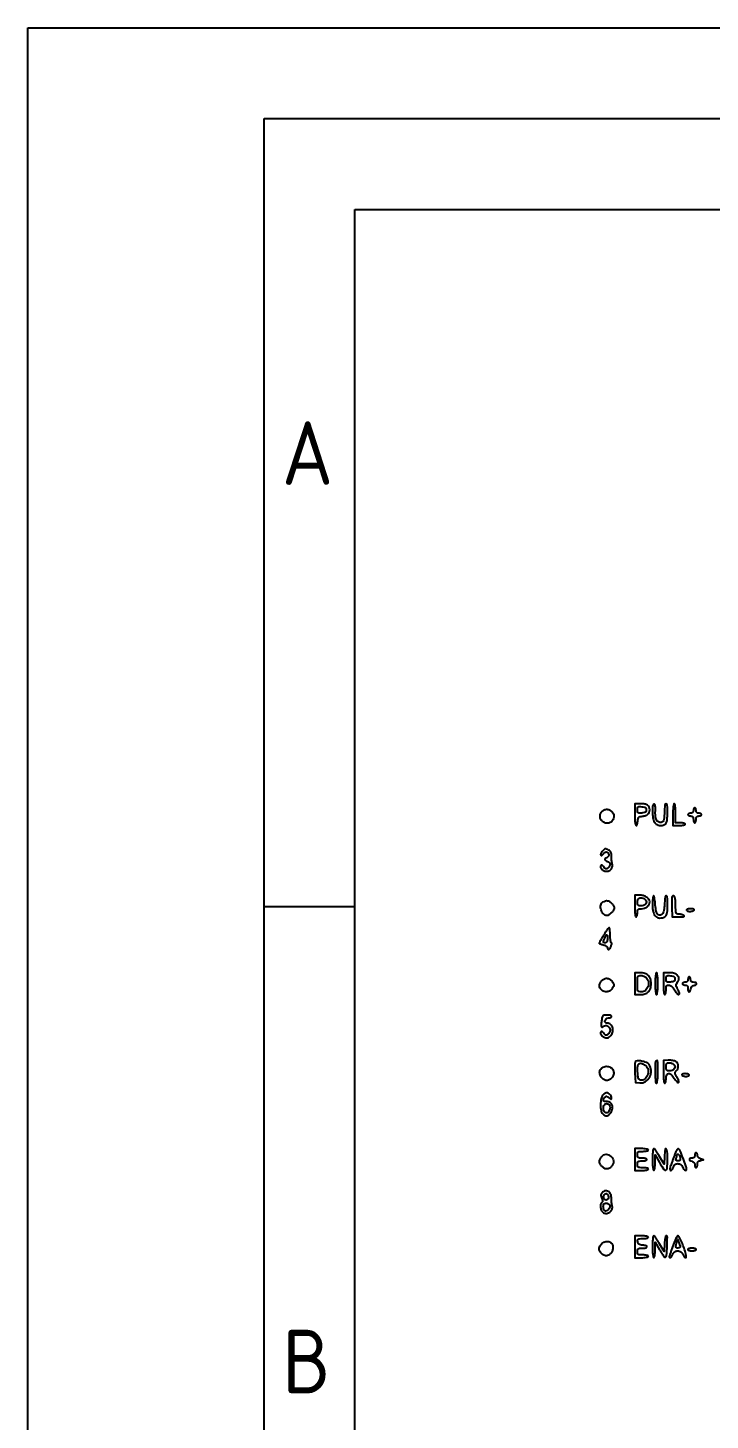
# Model space of a CAD drawing. Header units: millimetres. Extents: x 357084 to 357504, y 509210 to 509507.
# Drawn here: x 357084.1 to 357121.6, y 509430.2 to 509506.9 of the extents above; entities that cross this region are included whole.
import ezdxf

# ---------------------------------------------------------------- set-up
doc = ezdxf.new("R2010")
doc.units = ezdxf.units.MM
doc.layers.add('035', color=5, linetype='Continuous')
doc.layers.add('07', color=7, linetype='Continuous')
doc.styles.add('ISO Proportional', font='isocp.shx')

# ---------------------------------------------------------------- blocks, each defined once
blk = doc.blocks.new('IEC_border_a3')
at = {"layer": '035'}
blk.add_line((17.966, 248.576), (12.983, 248.576), dxfattribs=at)
for points in [[(0, 297), (420, 297), (420, 0), (0, 0)], [(18, 287), (410, 287), (410, 10), (18, 10)]]:
    blk.add_lwpolyline(points, close=True, dxfattribs=at)
at = {"layer": '07'}
blk.add_lwpolyline([(13, 292), (415, 292), (415, 5), (13, 5)], close=True, dxfattribs=at)
at = {"layer": '035', "style": 'ISO Proportional'}
for s, p in [('A', (13.983, 271.83)), ('B', (14, 221.792))]:
    blk.add_text(s, height=3.5, dxfattribs=at).set_placement(p)

msp = doc.modelspace()

# ---------------------------------------------------------------- linework, layer by layer
for points in [[(357116.234, 509463.693, -0.179856), (357116.325, 509463.463, -0.163442), (357116.25, 509463.218, -0.169819), (357116.044, 509463.074, -0.191336), (357115.806, 509463.099, -0.08305), (357115.662, 509463.208, -0.113959), (357115.581, 509463.348, -0.12072), (357115.571, 509463.503, -0.100943), (357115.632, 509463.657, -0.106286), (357115.759, 509463.783, -0.127738), (357115.919, 509463.834, -0.125072), (357116.086, 509463.802, -0.099458)], [(357117.476, 509463.539, 0.017302), (357117.489, 509463.16, 0.090804), (357117.54, 509462.959, 0.689804), (357117.596, 509462.963, 0.049702), (357117.64, 509463.183, -0.032453), (357117.661, 509463.315, -0.130653), (357117.699, 509463.388, -0.139876), (357117.767, 509463.429, -0.039268), (357117.889, 509463.452, 0.04508), (357118.076, 509463.49, 0.100904), (357118.203, 509463.559, 0.125996), (357118.276, 509463.66, 0.093937), (357118.302, 509463.796, 0.096852), (357118.271, 509463.953, 0.147357), (357118.185, 509464.06, 0.10995), (357118.032, 509464.121, 0.040355), (357117.798, 509464.14), (357117.476, 509464.14)], [(357118.114, 509463.802, -0.091927), (357118.1, 509463.729, -0.147433), (357118.062, 509463.679, -0.101271), (357117.99, 509463.647, -0.029703), (357117.87, 509463.628, -0.021526), (357117.729, 509463.621, -0.158465), (357117.666, 509463.641, -0.202403), (357117.634, 509463.692, -0.038362), (357117.626, 509463.802, -0.038362), (357117.634, 509463.913, -0.202403), (357117.666, 509463.963, -0.158465), (357117.729, 509463.983, -0.021526), (357117.87, 509463.976, -0.029703), (357117.99, 509463.957, -0.101271), (357118.062, 509463.925, -0.147433), (357118.1, 509463.875, -0.091927)], [(357118.452, 509463.712, 0.036747), (357118.477, 509463.366, 0.092728), (357118.559, 509463.128, 0.135945), (357118.698, 509462.989, 0.129098), (357118.892, 509462.939, 0.088412), (357119.086, 509462.973, 0.178948), (357119.203, 509463.073, 0.106407), (357119.262, 509463.267, 0.021437), (357119.278, 509463.629, 0.010056), (357119.269, 509464.066, 0.395908), (357119.206, 509464.128, 0.396363), (357119.14, 509464.069, 0.010058), (357119.112, 509463.633, -0.007923), (357119.095, 509463.337, -0.06561), (357119.067, 509463.205, -0.159645), (357119.015, 509463.138, -0.115159), (357118.926, 509463.103, -0.175227), (357118.783, 509463.133, -0.142013), (357118.676, 509463.25, -0.089822), (357118.617, 509463.458, -0.039311), (357118.613, 509463.746, 0.019263), (357118.616, 509463.895, 0.041886), (357118.605, 509464.01, 0.058039), (357118.58, 509464.088, 0.211596), (357118.543, 509464.122, 0.335815), (357118.502, 509464.108, 0.094786), (357118.473, 509464.042, 0.043309), (357118.456, 509463.916, 0.011369)], [(357119.578, 509463.539), (357119.578, 509462.939), (357119.916, 509462.939, 0.020945), (357120.046, 509462.944, 0.033738), (357120.155, 509462.961, 0.036969), (357120.234, 509462.984, 0.31052), (357120.254, 509463.014, 0.277684), (357120.237, 509463.043, 0.052312), (357120.177, 509463.067, 0.042582), (357120.092, 509463.083, 0.027026), (357119.991, 509463.089), (357119.728, 509463.089), (357119.728, 509463.614, 0.01259), (357119.723, 509463.821, 0.022889), (357119.707, 509463.99, 0.020168), (357119.684, 509464.116, 0.350432), (357119.653, 509464.14, 0.358912), (357119.622, 509464.114, 0.01702), (357119.599, 509463.971, 0.020476), (357119.583, 509463.779, 0.010616)], [(357120.705, 509463.765, -0.072254), (357120.695, 509463.699, -0.124864), (357120.667, 509463.652, -0.124864), (357120.62, 509463.624, -0.072254), (357120.554, 509463.614, 0.048028), (357120.497, 509463.609, 0.068025), (357120.448, 509463.592, 0.088204), (357120.416, 509463.568, 0.191087), (357120.404, 509463.539, 0.191087), (357120.416, 509463.511, 0.088204), (357120.448, 509463.486, 0.068025), (357120.497, 509463.47, 0.048028), (357120.554, 509463.464, -0.07578), (357120.625, 509463.453, -0.149477), (357120.671, 509463.422, -0.124434), (357120.697, 509463.365, -0.044917), (357120.705, 509463.276, 0.038131), (357120.71, 509463.205, 0.057076), (357120.727, 509463.144, 0.074992), (357120.751, 509463.102, 0.226478), (357120.78, 509463.089, 0.226478), (357120.809, 509463.102, 0.074992), (357120.833, 509463.144, 0.057076), (357120.849, 509463.205, 0.038131), (357120.855, 509463.276, -0.044917), (357120.863, 509463.365, -0.124434), (357120.889, 509463.422, -0.149477), (357120.935, 509463.453, -0.07578), (357121.005, 509463.464, 0.048028), (357121.063, 509463.47, 0.068025), (357121.111, 509463.486, 0.088204), (357121.144, 509463.511, 0.191087), (357121.155, 509463.539, 0.191087), (357121.144, 509463.568, 0.088204), (357121.111, 509463.592, 0.068025), (357121.063, 509463.609, 0.048028), (357121.005, 509463.614, -0.072254), (357120.939, 509463.624, -0.124864), (357120.892, 509463.652, -0.124864), (357120.864, 509463.699, -0.072254), (357120.855, 509463.765, 0.048028), (357120.849, 509463.822, 0.068025), (357120.833, 509463.871, 0.088204), (357120.808, 509463.903, 0.191087), (357120.78, 509463.915, 0.191087), (357120.751, 509463.903, 0.088204), (357120.727, 509463.871, 0.068025), (357120.71, 509463.822, 0.048028)], [(357115.716, 509461.544, 0.046512), (357115.643, 509461.455, 0.083733), (357115.603, 509461.37, 0.16921), (357115.608, 509461.312, 0.299948), (357115.646, 509461.286, 0.153825), (357115.67, 509461.294, 0.029782), (357115.707, 509461.323, 0.029146), (357115.747, 509461.363, 0.02332), (357115.785, 509461.411, -0.128219), (357115.865, 509461.476, -0.194797), (357115.955, 509461.48, -0.188903), (357116.023, 509461.421, -0.121534), (357116.049, 509461.317, -0.091671), (357116.04, 509461.272, -0.066724), (357116.016, 509461.226, -0.065174), (357115.979, 509461.188, -0.078133), (357115.936, 509461.163, 0.075202), (357115.85, 509461.115, 0.279596), (357115.829, 509461.059, 0.229167), (357115.869, 509461.005, 0.056941), (357115.974, 509460.964, -0.125373), (357116.075, 509460.908, -0.185766), (357116.118, 509460.818, -0.156066), (357116.093, 509460.709, -0.085267), (357116.003, 509460.604, -0.037994), (357115.935, 509460.555, -0.169615), (357115.887, 509460.545, -0.167015), (357115.843, 509460.567, -0.036575), (357115.788, 509460.632, 0.032768), (357115.708, 509460.728, 0.185372), (357115.65, 509460.755, 0.34643), (357115.611, 509460.73, 0.078175), (357115.598, 509460.647, 0.132443), (357115.612, 509460.597, 0.056845), (357115.653, 509460.541, 0.050737), (357115.714, 509460.488, 0.046698), (357115.786, 509460.447, 0.13766), (357115.969, 509460.418, 0.147959), (357116.135, 509460.491, 0.145713), (357116.234, 509460.645, 0.132521), (357116.238, 509460.834, -0.024481), (357116.221, 509460.924, -0.012319), (357116.207, 509461.038, -0.012202), (357116.198, 509461.158, -0.017696), (357116.197, 509461.264, 0.039196), (357116.191, 509461.377, 0.071377), (357116.166, 509461.465, 0.084769), (357116.121, 509461.533, 0.081157), (357116.056, 509461.583, 0.017688), (357115.931, 509461.644, 0.134659), (357115.867, 509461.654, 0.146509), (357115.81, 509461.629, 0.022188)], [(357116.199, 509458.658, -0.033666), (357116.256, 509458.592, -0.032922), (357116.305, 509458.519, -0.034745), (357116.339, 509458.449, -0.095343), (357116.349, 509458.395, -0.147232), (357116.314, 509458.277, -0.048572), (357116.198, 509458.135, -0.04854), (357116.058, 509458.018, -0.150605), (357115.941, 509457.982, -0.21174), (357115.749, 509458.067, -0.115272), (357115.622, 509458.297, -0.116485), (357115.61, 509458.558, -0.217494), (357115.73, 509458.727, -0.051482), (357115.864, 509458.788, -0.117486), (357115.975, 509458.798, -0.113777), (357116.08, 509458.757, -0.04656)], [(357117.476, 509458.508, 0.010616), (357117.481, 509458.268, 0.020476), (357117.497, 509458.076, 0.01702), (357117.52, 509457.933, 0.358912), (357117.551, 509457.907, 0.254951), (357117.58, 509457.923, 0.06271), (357117.604, 509457.973, 0.048861), (357117.62, 509458.046, 0.031626), (357117.626, 509458.132, -0.030581), (357117.633, 509458.259, -0.164219), (357117.663, 509458.32, -0.16839), (357117.723, 509458.35, -0.032548), (357117.846, 509458.358, 0.081271), (357118.02, 509458.386, 0.091756), (357118.168, 509458.468, 0.100583), (357118.267, 509458.591, 0.120438), (357118.302, 509458.734, 0.163825), (357118.256, 509458.871, 0.087227), (357118.123, 509458.994, 0.074559), (357117.933, 509459.079, 0.068999), (357117.722, 509459.109), (357117.476, 509459.109)], [(357118.076, 509458.846, -0.170096), (357118.118, 509458.733, -0.175923), (357118.08, 509458.62, -0.13415), (357117.965, 509458.537, -0.090145), (357117.804, 509458.508, -0.050482), (357117.717, 509458.517, -0.144558), (357117.664, 509458.545, -0.146977), (357117.635, 509458.598, -0.052813), (357117.626, 509458.683, -0.026022), (357117.629, 509458.754, -0.028659), (357117.64, 509458.822, -0.029781), (357117.656, 509458.878, -0.11238), (357117.676, 509458.908, -0.151183), (357117.758, 509458.952, -0.085257), (357117.873, 509458.954, -0.079669), (357117.989, 509458.916, -0.101615)], [(357118.508, 509459.066, 0.154615), (357118.486, 509459.022, 0.013088), (357118.468, 509458.897, 0.016386), (357118.456, 509458.742, 0.011935), (357118.452, 509458.57, 0.058207), (357118.498, 509458.178, 0.142914), (357118.64, 509457.929, 0.196711), (357118.859, 509457.84, 0.12182), (357119.133, 509457.91, 0.118893), (357119.208, 509457.977, 0.097124), (357119.252, 509458.077, 0.046773), (357119.273, 509458.243, 0.007954), (357119.278, 509458.563, 0.009022), (357119.27, 509459.011, 0.42121), (357119.209, 509459.067, 0.371818), (357119.144, 509459.004, 0.008827), (357119.113, 509458.553, -0.015538), (357119.095, 509458.341, -0.042266), (357119.066, 509458.193, -0.06269), (357119.022, 509458.092, -0.11985), (357118.961, 509458.029, -0.186), (357118.826, 509458.003, -0.217882), (357118.719, 509458.076, -0.092799), (357118.645, 509458.278, -0.022797), (357118.602, 509458.631, 0.011551), (357118.584, 509458.816, 0.022588), (357118.559, 509458.961, 0.026205), (357118.532, 509459.06, 0.56093)], [(357119.541, 509459.034, 0.119691), (357119.523, 509458.979, 0.009322), (357119.514, 509458.825, 0.012301), (357119.511, 509458.638, 0.009083), (357119.517, 509458.432), (357119.541, 509457.907), (357119.916, 509457.908, 0.009183), (357120.092, 509457.912, 0.058658), (357120.179, 509457.926, 0.349765), (357120.197, 509457.951, 0.241574), (357120.179, 509457.982, 0.052333), (357120.124, 509458.01, 0.026958), (357120.05, 509458.034, 0.026469), (357119.97, 509458.05, 0.036048), (357119.897, 509458.056, -0.101229), (357119.804, 509458.076, -0.209255), (357119.754, 509458.13, -0.077029), (357119.733, 509458.246, -0.006957), (357119.728, 509458.541, 0.019887), (357119.717, 509458.838, 0.071299), (357119.675, 509459.023, 0.292378), (357119.612, 509459.07, 0.278366)], [(357120.329, 509458.283, 0.222681), (357120.343, 509458.254, 0.076538), (357120.383, 509458.23, 0.058208), (357120.442, 509458.213, 0.039081), (357120.512, 509458.208, 0.037634), (357120.586, 509458.213, 0.041396), (357120.656, 509458.23, 0.045439), (357120.712, 509458.254, 0.130646), (357120.742, 509458.283, 0.297719), (357120.741, 509458.312, 0.145541), (357120.711, 509458.337, 0.069343), (357120.648, 509458.353, 0.027979), (357120.559, 509458.358, 0.031003), (357120.471, 509458.352, 0.048032), (357120.397, 509458.336, 0.061379), (357120.345, 509458.311, 0.257909)], [(357115.766, 509456.9, 0.003909), (357115.673, 509456.742, 0.005877), (357115.594, 509456.602, 0.002611), (357115.53, 509456.482, 0.122978), (357115.523, 509456.456, 0.286566), (357115.534, 509456.438, 0.020421), (357115.589, 509456.414, 0.023815), (357115.662, 509456.389, 0.015334), (357115.748, 509456.368, -0.042631), (357115.835, 509456.341, -0.054928), (357115.907, 509456.301, -0.066074), (357115.957, 509456.256, -0.177007), (357115.974, 509456.212, 0.111908), (357115.992, 509456.13, 0.397552), (357116.038, 509456.113, 0.15249), (357116.103, 509456.167, 0.03568), (357116.173, 509456.293, 0.028534), (357116.202, 509456.365, 0.055105), (357116.214, 509456.425, 0.092261), (357116.211, 509456.466, 0.33772), (357116.192, 509456.48, -0.341421), (357116.165, 509456.501, -0.02288), (357116.144, 509456.602, -0.025334), (357116.129, 509456.735, -0.015485), (357116.124, 509456.893, 0.013087), (357116.12, 509457.052, 0.021529), (357116.107, 509457.185, 0.017105), (357116.089, 509457.288, 0.354844), (357116.066, 509457.306, 0.227859), (357116.034, 509457.291, 0.009417), (357115.954, 509457.187, 0.014737), (357115.863, 509457.056, 0.009753)], [(357115.974, 509456.706, -0.033607), (357115.967, 509456.606, -0.082504), (357115.945, 509456.537, -0.12651), (357115.91, 509456.495, -0.152103), (357115.861, 509456.48, -0.054344), (357115.782, 509456.489, -0.324642), (357115.756, 509456.518, -0.124228), (357115.765, 509456.577, -0.007787), (357115.836, 509456.74, -0.008619), (357115.913, 509456.903, -0.350991), (357115.947, 509456.919, -0.33588), (357115.971, 509456.889, -0.0083)], [(357117.476, 509454.227), (357117.476, 509453.627), (357117.776, 509453.627, 0.033154), (357117.917, 509453.636, 0.047331), (357118.039, 509453.664, 0.053099), (357118.142, 509453.711, 0.062946), (357118.227, 509453.777, 0.062946), (357118.292, 509453.861, 0.053099), (357118.339, 509453.965, 0.047331), (357118.367, 509454.087, 0.033154), (357118.377, 509454.227, 0.072254), (357118.339, 509454.49, 0.124864), (357118.227, 509454.678, 0.124864), (357118.038, 509454.79, 0.072254), (357117.776, 509454.828), (357117.476, 509454.828)], [(357118.109, 509454.56, -0.150403), (357118.227, 509454.337, -0.127926), (357118.209, 509454.07, -0.136596), (357118.066, 509453.857, -0.178639), (357117.848, 509453.777, -0.045826), (357117.712, 509453.789, -0.236432), (357117.654, 509453.834, -0.108388), (357117.63, 509453.931, -0.00677), (357117.626, 509454.227, -0.007464), (357117.63, 509454.507, -0.088921), (357117.652, 509454.613, -0.22165), (357117.704, 509454.662, -0.078586), (357117.808, 509454.678, -0.054969), (357117.887, 509454.669, -0.038689), (357117.972, 509454.643, -0.039129), (357118.05, 509454.605, -0.063743)], [(357118.602, 509454.227, 0.010616), (357118.607, 509453.987, 0.020476), (357118.623, 509453.796, 0.01702), (357118.646, 509453.652, 0.358912), (357118.677, 509453.627, 0.358912), (357118.708, 509453.652, 0.01702), (357118.731, 509453.796, 0.020476), (357118.747, 509453.987, 0.010616), (357118.752, 509454.227, 0.010616), (357118.747, 509454.468, 0.020476), (357118.731, 509454.659, 0.01702), (357118.708, 509454.803, 0.358912), (357118.677, 509454.828, 0.358912), (357118.646, 509454.803, 0.01702), (357118.623, 509454.659, 0.020476), (357118.607, 509454.468, 0.010616)], [(357119.053, 509454.227, 0.010616), (357119.058, 509453.987, 0.020476), (357119.074, 509453.796, 0.01702), (357119.097, 509453.652, 0.358912), (357119.128, 509453.627, 0.277684), (357119.157, 509453.644, 0.052312), (357119.181, 509453.704, 0.042582), (357119.197, 509453.789, 0.027026), (357119.203, 509453.89, -0.022396), (357119.209, 509454.027, -0.109639), (357119.232, 509454.101, -0.178851), (357119.278, 509454.139, -0.084323), (357119.355, 509454.152, -0.116611), (357119.429, 509454.135, -0.060678), (357119.509, 509454.082, -0.049926), (357119.589, 509453.999, -0.032875), (357119.663, 509453.89, 0.017792), (357119.728, 509453.789, 0.024715), (357119.793, 509453.704, 0.02287), (357119.851, 509453.641, 0.196545), (357119.886, 509453.627, 0.175021), (357119.932, 509453.643, 0.263488), (357119.947, 509453.683, 0.072826), (357119.923, 509453.762, 0.008416), (357119.839, 509453.931, -0.02206), (357119.779, 509454.061, -0.0968), (357119.762, 509454.144, -0.111889), (357119.78, 509454.221, -0.034356), (357119.838, 509454.325, 0.028212), (357119.897, 509454.428, 0.119151), (357119.914, 509454.497, 0.121622), (357119.896, 509454.564, 0.029947), (357119.836, 509454.663, 0.06692), (357119.762, 509454.743, 0.085263), (357119.674, 509454.794, 0.064746), (357119.557, 509454.82, 0.023417), (357119.386, 509454.828), (357119.053, 509454.828)], [(357119.691, 509454.49, -0.091927), (357119.677, 509454.417, -0.147433), (357119.639, 509454.367, -0.101271), (357119.567, 509454.335, -0.029703), (357119.447, 509454.317, -0.021526), (357119.306, 509454.309, -0.158465), (357119.243, 509454.329, -0.202403), (357119.211, 509454.38, -0.038362), (357119.203, 509454.49, -0.038362), (357119.211, 509454.601, -0.202403), (357119.243, 509454.652, -0.158465), (357119.306, 509454.671, -0.021526), (357119.447, 509454.664, -0.029703), (357119.567, 509454.645, -0.101271), (357119.639, 509454.613, -0.147433), (357119.677, 509454.564, -0.091927)], [(357116.243, 509454.34, -0.024542), (357116.311, 509454.225, -0.121059), (357116.329, 509454.152, -0.121059), (357116.311, 509454.08, -0.024542), (357116.243, 509453.965, -0.10464), (357116.118, 509453.84, -0.115118), (357115.956, 509453.782, -0.116628), (357115.788, 509453.802, -0.109496), (357115.641, 509453.895, -0.063235), (357115.557, 509454.003, -0.133388), (357115.529, 509454.105, -0.114228), (357115.555, 509454.217, -0.039632), (357115.64, 509454.361, -0.113311), (357115.776, 509454.484, -0.136586), (357115.943, 509454.524, -0.133716), (357116.109, 509454.472, -0.106532)], [(357120.404, 509454.453, -0.072254), (357120.395, 509454.387, -0.124864), (357120.367, 509454.34, -0.124864), (357120.32, 509454.312, -0.072254), (357120.254, 509454.303, 0.048028), (357120.197, 509454.297, 0.068025), (357120.148, 509454.28, 0.088204), (357120.115, 509454.256, 0.191087), (357120.104, 509454.227, 0.191087), (357120.115, 509454.199, 0.088204), (357120.148, 509454.174, 0.068025), (357120.197, 509454.158, 0.048028), (357120.254, 509454.152, -0.07578), (357120.324, 509454.142, -0.149477), (357120.37, 509454.11, -0.124434), (357120.396, 509454.053, -0.044917), (357120.404, 509453.965, 0.059623), (357120.421, 509453.829, 0.314392), (357120.474, 509453.781, 0.335758), (357120.533, 509453.816, 0.062117), (357120.568, 509453.946, -0.071337), (357120.589, 509454.019, -0.090736), (357120.63, 509454.077, -0.090441), (357120.688, 509454.118, -0.070393), (357120.762, 509454.139, 0.093086), (357120.865, 509454.174, 0.370722), (357120.886, 509454.231, 0.238851), (357120.827, 509454.285, 0.067958), (357120.7, 509454.303, -0.077002), (357120.637, 509454.312, -0.12387), (357120.591, 509454.341, -0.121293), (357120.564, 509454.388, -0.072026), (357120.554, 509454.453, 0.048028), (357120.549, 509454.51, 0.068025), (357120.532, 509454.559, 0.088204), (357120.508, 509454.592, 0.191087), (357120.479, 509454.603, 0.191087), (357120.451, 509454.592, 0.088204), (357120.426, 509454.559, 0.068025), (357120.41, 509454.51, 0.048028)], [(357115.65, 509452.183, 0.013022), (357115.626, 509451.955, 0.10902), (357115.64, 509451.853, 0.420795), (357115.685, 509451.832, 0.102825), (357115.761, 509451.882, -0.196813), (357115.862, 509451.925, -0.12948), (357115.986, 509451.893, -0.117587), (357116.087, 509451.801, -0.150018), (357116.124, 509451.681, -0.072714), (357116.115, 509451.62, -0.044591), (357116.088, 509451.554, -0.043752), (357116.049, 509451.491, -0.058713), (357116.003, 509451.442, -0.037994), (357115.935, 509451.394, -0.169615), (357115.887, 509451.384, -0.167015), (357115.843, 509451.406, -0.036575), (357115.788, 509451.471, 0.032768), (357115.708, 509451.566, 0.185372), (357115.65, 509451.594, 0.34643), (357115.611, 509451.568, 0.078175), (357115.598, 509451.485, 0.132443), (357115.612, 509451.435, 0.056845), (357115.653, 509451.379, 0.050737), (357115.714, 509451.326, 0.046698), (357115.786, 509451.285, 0.037315), (357115.89, 509451.247, 0.107293), (357115.966, 509451.242, 0.108446), (357116.037, 509451.269, 0.038587), (357116.124, 509451.336, 0.134151), (357116.255, 509451.541, 0.134859), (357116.263, 509451.785, 0.154036), (357116.148, 509451.976, 0.183279), (357115.953, 509452.05, -0.208979), (357115.859, 509452.091, -0.258275), (357115.837, 509452.182, -0.165408), (357115.906, 509452.284, -0.127972), (357116.031, 509452.337, 0.060716), (357116.171, 509452.374, 0.441821), (357116.193, 509452.432, 0.235674), (357116.12, 509452.486, 0.041871), (357115.946, 509452.5, 0.030774), (357115.794, 509452.491, 0.17641), (357115.723, 509452.455, 0.138349), (357115.683, 509452.376, 0.016514)], [(357116.291, 509449.452, -0.139604), (357116.318, 509449.271, -0.11069), (357116.251, 509449.085, -0.110995), (357116.111, 509448.946, -0.141013), (357115.936, 509448.896, -0.142759), (357115.775, 509448.943, -0.096519), (357115.636, 509449.075, -0.095654), (357115.555, 509449.252, -0.136994), (357115.561, 509449.423, -0.164932), (357115.692, 509449.6, -0.143446), (357115.911, 509449.674, -0.140629), (357116.139, 509449.618, -0.157315)], [(357117.501, 509449.905, 0.080954), (357117.489, 509449.848, 0.006531), (357117.484, 509449.694, 0.008671), (357117.484, 509449.509, 0.006551), (357117.491, 509449.306), (357117.513, 509448.792), (357117.756, 509448.765, 0.167155), (357118.071, 509448.835, 0.139174), (357118.305, 509449.088, 0.130472), (357118.379, 509449.441, 0.140899), (357118.265, 509449.772, 0.147071), (357118.119, 509449.888, 0.050995), (357117.857, 509449.961, 0.051563), (357117.604, 509449.978, 0.301193)], [(357118.133, 509449.662, -0.154581), (357118.217, 509449.437, -0.110703), (357118.172, 509449.169, -0.123094), (357118.023, 509448.966, -0.211617), (357117.825, 509448.91, -0.097544), (357117.741, 509448.94, -0.150213), (357117.689, 509448.996, -0.080561), (357117.659, 509449.1, -0.014715), (357117.64, 509449.299, -0.016644), (357117.631, 509449.613, -0.101218), (357117.663, 509449.771, -0.239509), (357117.741, 509449.836, -0.128878), (357117.869, 509449.832, -0.041704), (357117.941, 509449.804, -0.029315), (357118.017, 509449.761, -0.029718), (357118.084, 509449.712, -0.053307)], [(357118.652, 509449.972, 0.196608), (357118.6, 509449.847, 0.007319), (357118.603, 509449.328, 0.005606), (357118.619, 509448.801, 0.401724), (357118.677, 509448.745, 0.362465), (357118.708, 509448.772, 0.015687), (357118.731, 509448.924, 0.019442), (357118.747, 509449.127, 0.009838), (357118.752, 509449.384, 0.002563), (357118.75, 509449.808, 0.039607), (357118.737, 509449.953, 0.310419), (357118.703, 509449.987, 0.250991)], [(357119.053, 509449.372, 0.010078), (357119.058, 509449.12, 0.019766), (357119.074, 509448.921, 0.016103), (357119.096, 509448.771, 0.361357), (357119.128, 509448.745, 0.277684), (357119.157, 509448.763, 0.052312), (357119.181, 509448.823, 0.042582), (357119.197, 509448.908, 0.027026), (357119.203, 509449.008, -0.094404), (357119.24, 509449.206, -0.308059), (357119.345, 509449.277, -0.202848), (357119.493, 509449.214, -0.053966), (357119.654, 509449.008, 0.02553), (357119.721, 509448.91, 0.040461), (357119.789, 509448.835, 0.048671), (357119.849, 509448.789, 0.285502), (357119.887, 509448.788, 0.272715), (357119.905, 509448.822, 0.056541), (357119.894, 509448.891, 0.043999), (357119.86, 509448.98, 0.026013), (357119.806, 509449.08, -0.014065), (357119.722, 509449.223, -0.095443), (357119.698, 509449.301, -0.174877), (357119.711, 509449.36, -0.075711), (357119.766, 509449.421, 0.130935), (357119.85, 509449.54, 0.103416), (357119.874, 509449.697, 0.107139), (357119.833, 509449.845, 0.150514), (357119.737, 509449.942, 0.060231), (357119.664, 509449.971, 0.023335), (357119.557, 509449.993, 0.022697), (357119.438, 509450.006, 0.026067), (357119.324, 509450.008), (357119.053, 509449.998)], [(357119.653, 509449.759, -0.170096), (357119.695, 509449.646, -0.175923), (357119.657, 509449.534, -0.13415), (357119.542, 509449.451, -0.090145), (357119.381, 509449.421, -0.053819), (357119.288, 509449.431, -0.173089), (357119.236, 509449.464, -0.138311), (357119.21, 509449.527, -0.03011), (357119.203, 509449.647, -0.03011), (357119.21, 509449.766, -0.138311), (357119.236, 509449.829, -0.173089), (357119.288, 509449.862, -0.053819), (357119.381, 509449.872, -0.055078), (357119.457, 509449.864, -0.043151), (357119.535, 509449.839, -0.044437), (357119.605, 509449.802, -0.077115)], [(357120.066, 509449.196, 0.130646), (357120.097, 509449.167, 0.045439), (357120.153, 509449.143, 0.041396), (357120.222, 509449.126, 0.037634), (357120.296, 509449.121, 0.039081), (357120.366, 509449.126, 0.058208), (357120.426, 509449.143, 0.076538), (357120.466, 509449.167, 0.222681), (357120.479, 509449.196, 0.257909), (357120.463, 509449.225, 0.061379), (357120.412, 509449.249, 0.048032), (357120.338, 509449.266, 0.031003), (357120.25, 509449.271, 0.027979), (357120.161, 509449.266, 0.069343), (357120.098, 509449.25, 0.145541), (357120.067, 509449.225, 0.297719)], [(357115.722, 509448.082, 0.139141), (357115.627, 509447.889, 0.04413), (357115.596, 509447.565, 0.043829), (357115.622, 509447.243, 0.155315), (357115.716, 509447.061, 0.075471), (357115.839, 509446.971, 0.163509), (357115.953, 509446.952, 0.148713), (357116.063, 509447.007, 0.059073), (357116.172, 509447.137, 0.10038), (357116.254, 509447.341, 0.134784), (357116.236, 509447.538, 0.15834), (357116.126, 509447.678, 0.151428), (357115.952, 509447.729, -0.065595), (357115.822, 509447.744, -0.227156), (357115.758, 509447.797, -0.237651), (357115.761, 509447.877, -0.07061), (357115.837, 509447.978, -0.079493), (357115.888, 509448.015, -0.155897), (357115.936, 509448.023, -0.114114), (357115.991, 509448.001, -0.032651), (357116.063, 509447.944, 0.012651), (357116.138, 509447.88, 0.146682), (357116.173, 509447.865, 0.375523), (357116.193, 509447.879, 0.059136), (357116.199, 509447.93, 0.113707), (357116.176, 509448.028, 0.072791), (357116.111, 509448.124, 0.074345), (357116.022, 509448.195, 0.13339), (357115.933, 509448.22, 0.110179), (357115.891, 509448.211, 0.034919), (357115.835, 509448.179, 0.032941), (357115.776, 509448.135, 0.031247)], [(357116.089, 509447.54, -0.151483), (357116.121, 509447.415, -0.083754), (357116.087, 509447.26, -0.094335), (357116.01, 509447.138, -0.256088), (357115.916, 509447.108, -0.227257), (357115.794, 509447.198, -0.129137), (357115.751, 509447.38, -0.137967), (357115.805, 509447.551, -0.254112), (357115.929, 509447.619, -0.0638), (357115.975, 509447.613, -0.051685), (357116.022, 509447.596, -0.053399), (357116.062, 509447.57, -0.085813)], [(357116.203, 509444.686, -0.104479), (357116.292, 509444.549, -0.120094), (357116.312, 509444.394, -0.113476), (357116.259, 509444.241, -0.086094), (357116.139, 509444.108, -0.067333), (357116.019, 509444.037, -0.130103), (357115.908, 509444.022, -0.117533), (357115.797, 509444.063, -0.049336), (357115.673, 509444.165, -0.049921), (357115.569, 509444.293, -0.130881), (357115.531, 509444.404, -0.125563), (357115.553, 509444.523, -0.044201), (357115.64, 509444.674, -0.096082), (357115.76, 509444.79, -0.139334), (357115.901, 509444.833, -0.128064), (357116.052, 509444.798, -0.074833)], [(357117.476, 509444.54), (357117.476, 509443.939), (357117.851, 509443.939, 0.01883), (357117.995, 509443.945, 0.03053), (357118.116, 509443.961, 0.031449), (357118.205, 509443.985, 0.322437), (357118.227, 509444.014, 0.295869), (357118.208, 509444.044, 0.04382), (357118.138, 509444.067, 0.037669), (357118.041, 509444.084, 0.023598), (357117.926, 509444.09, -0.016149), (357117.752, 509444.095, -0.124134), (357117.675, 509444.12, -0.201266), (357117.637, 509444.173, -0.05449), (357117.626, 509444.277, -0.050766), (357117.636, 509444.38, -0.189121), (357117.671, 509444.433, -0.13443), (357117.741, 509444.459, -0.021436), (357117.889, 509444.465, 0.027026), (357117.989, 509444.47, 0.042582), (357118.074, 509444.487, 0.052312), (357118.134, 509444.511, 0.277684), (357118.151, 509444.54, 0.277684), (357118.134, 509444.569, 0.052312), (357118.074, 509444.593, 0.042582), (357117.989, 509444.61, 0.027026), (357117.889, 509444.615, -0.021436), (357117.741, 509444.622, -0.13443), (357117.671, 509444.647, -0.189121), (357117.636, 509444.701, -0.050766), (357117.626, 509444.803, -0.05449), (357117.637, 509444.907, -0.201266), (357117.675, 509444.96, -0.124134), (357117.752, 509444.985, -0.016149), (357117.926, 509444.991, 0.023598), (357118.041, 509444.996, 0.037669), (357118.138, 509445.013, 0.04382), (357118.208, 509445.037, 0.295869), (357118.227, 509445.066, 0.322437), (357118.205, 509445.095, 0.031449), (357118.116, 509445.119, 0.03053), (357117.995, 509445.135, 0.01883), (357117.851, 509445.141), (357117.476, 509445.141)], [(357118.452, 509444.54, 0.010616), (357118.457, 509444.3, 0.020476), (357118.473, 509444.108, 0.01702), (357118.496, 509443.965, 0.358912), (357118.527, 509443.939, 0.334769), (357118.556, 509443.962, 0.024968), (357118.581, 509444.066, 0.02665), (357118.598, 509444.206, 0.016354), (357118.605, 509444.371), (357118.608, 509444.803), (357118.849, 509444.372, 0.01516), (357119.078, 509443.99, 0.357431), (357119.19, 509443.954, 0.295052), (357119.266, 509444.059, 0.012476), (357119.278, 509444.54, 0.011478), (357119.268, 509444.99, 0.184108), (357119.208, 509445.127, 0.631834), (357119.145, 509445.105, 0.015327), (357119.113, 509444.709), (357119.09, 509444.277), (357118.841, 509444.709, 0.011281), (357118.74, 509444.875, 0.01683), (357118.644, 509445.014, 0.011901), (357118.559, 509445.123, 0.225375), (357118.521, 509445.141, 0.366884), (357118.494, 509445.117, 0.012236), (357118.472, 509444.964, 0.01796), (357118.457, 509444.77, 0.010871)], [(357119.74, 509444.978, 0.000026), (357119.704, 509444.883, 0.000007), (357119.647, 509444.728, 0.000007), (357119.581, 509444.549, 0.000007), (357119.515, 509444.371, 0.008313), (357119.437, 509444.149, 0.047891), (357119.409, 509444.028, 0.140489), (357119.419, 509443.965, 0.29362), (357119.458, 509443.939, 0.155865), (357119.502, 509443.953, 0.069197), (357119.545, 509443.995, 0.058779), (357119.583, 509444.055, 0.048842), (357119.609, 509444.127, -0.053903), (357119.642, 509444.215, -0.109308), (357119.688, 509444.273, -0.111491), (357119.753, 509444.304, -0.057527), (357119.844, 509444.315, -0.066014), (357119.933, 509444.303, -0.084692), (357120.007, 509444.269, -0.080937), (357120.068, 509444.21, -0.054703), (357120.118, 509444.127, 0.046758), (357120.182, 509444.015, 0.104104), (357120.254, 509443.948, 0.301885), (357120.304, 509443.95, 0.239293), (357120.329, 509444, 0.084341), (357120.297, 509444.188, 0.008524), (357120.139, 509444.616, 0.004796), (357119.962, 509445.058, 0.218166), (357119.892, 509445.124, 0.188613), (357119.854, 509445.122, 0.084673), (357119.811, 509445.093, 0.066144), (357119.771, 509445.043, 0.047547)], [(357119.972, 509444.653, -0.032905), (357119.984, 509444.557, -0.149833), (357119.971, 509444.503, -0.197298), (357119.932, 509444.474, -0.06359), (357119.86, 509444.465, -0.050004), (357119.795, 509444.472, -0.166595), (357119.758, 509444.493, -0.198059), (357119.746, 509444.53, -0.073865), (357119.758, 509444.584, 0.016969), (357119.775, 509444.634, 0.015089), (357119.79, 509444.688, 0.015326), (357119.8, 509444.737, 0.04425), (357119.804, 509444.772, -0.195404), (357119.827, 509444.831, -0.368646), (357119.875, 509444.835, -0.12751), (357119.935, 509444.764, -0.065284)], [(357120.78, 509444.765, -0.072254), (357120.77, 509444.7, -0.124864), (357120.742, 509444.653, -0.124864), (357120.695, 509444.625, -0.072254), (357120.63, 509444.615, 0.076608), (357120.52, 509444.598, 0.327222), (357120.484, 509444.548, 0.27008), (357120.519, 509444.488, 0.06506), (357120.63, 509444.443, -0.0816), (357120.69, 509444.416, -0.08438), (357120.738, 509444.371, -0.083929), (357120.769, 509444.313, -0.079589), (357120.78, 509444.247, 0.045801), (357120.785, 509444.187, 0.065726), (357120.802, 509444.136, 0.085765), (357120.826, 509444.101, 0.198282), (357120.855, 509444.09, 0.221993), (357120.884, 509444.103, 0.076815), (357120.908, 509444.143, 0.058415), (357120.924, 509444.202, 0.039255), (357120.93, 509444.272, -0.057334), (357120.94, 509444.358, -0.109254), (357120.97, 509444.42, -0.113514), (357121.022, 509444.462, -0.065109), (357121.099, 509444.488), (357121.268, 509444.521), (357121.099, 509444.577, -0.067456), (357121.033, 509444.609, -0.068592), (357120.979, 509444.657, -0.073775), (357120.942, 509444.715, -0.103794), (357120.93, 509444.774, 0.051125), (357120.924, 509444.828, 0.071066), (357120.908, 509444.874, 0.091136), (357120.884, 509444.905, 0.181749), (357120.855, 509444.916, 0.191087), (357120.826, 509444.904, 0.088204), (357120.802, 509444.871, 0.068025), (357120.785, 509444.823, 0.048028)], [(357115.671, 509442.698, 0.064199), (357115.63, 509442.633, 0.0993), (357115.615, 509442.569, 0.083131), (357115.624, 509442.495, 0.034049), (357115.659, 509442.4, -0.031672), (357115.69, 509442.321, -0.06318), (357115.702, 509442.254, -0.090672), (357115.695, 509442.204, -0.177845), (357115.67, 509442.173, 0.215123), (357115.601, 509442.07, 0.079078), (357115.599, 509441.892, 0.075652), (357115.654, 509441.713, 0.159164), (357115.753, 509441.609, 0.1499), (357115.935, 509441.573, 0.136132), (357116.113, 509441.643, 0.138111), (357116.228, 509441.794, 0.155616), (357116.24, 509441.975, -0.021776), (357116.222, 509442.067, -0.012496), (357116.207, 509442.179, -0.012467), (357116.198, 509442.293, -0.020265), (357116.197, 509442.39, 0.104522), (357116.153, 509442.628, 0.164239), (357116.018, 509442.783, 0.202365), (357115.839, 509442.807, 0.153642)], [(357116.024, 509442.545, -0.13575), (357116.034, 509442.433, -0.158748), (357115.985, 509442.34, -0.198612), (357115.899, 509442.306, -0.194633), (357115.813, 509442.342, -0.155991), (357115.769, 509442.428, -0.106879), (357115.774, 509442.539, -0.11812), (357115.823, 509442.629, -0.213408), (357115.899, 509442.663, -0.125507), (357115.932, 509442.654, -0.064084), (357115.968, 509442.628, -0.057495), (357116, 509442.59, -0.054869)], [(357116.099, 509442.019, -0.17993), (357116.1, 509441.908, -0.096683), (357116.029, 509441.789, -0.106573), (357115.924, 509441.713, -0.246958), (357115.831, 509441.72, -0.122868), (357115.799, 509441.752, -0.047593), (357115.773, 509441.809, -0.043435), (357115.754, 509441.88, -0.041109), (357115.748, 509441.954, -0.047237), (357115.757, 509442.04, -0.126992), (357115.783, 509442.096, -0.147714), (357115.83, 509442.127, -0.072656), (357115.901, 509442.137, -0.071339), (357115.963, 509442.128, -0.063658), (357116.022, 509442.102, -0.066843), (357116.07, 509442.064, -0.099894)], [(357117.476, 509439.734), (357117.476, 509439.133), (357117.851, 509439.133, 0.01883), (357117.995, 509439.139, 0.03053), (357118.116, 509439.155, 0.031449), (357118.205, 509439.179, 0.322437), (357118.227, 509439.208, 0.295869), (357118.208, 509439.237, 0.04382), (357118.138, 509439.261, 0.037669), (357118.041, 509439.278, 0.023598), (357117.926, 509439.283, -0.016149), (357117.752, 509439.289, -0.124134), (357117.675, 509439.314, -0.201266), (357117.637, 509439.367, -0.05449), (357117.626, 509439.471, -0.050766), (357117.636, 509439.573, -0.189121), (357117.671, 509439.627, -0.13443), (357117.741, 509439.653, -0.021436), (357117.889, 509439.659, 0.034197), (357118.09, 509439.673, 0.342587), (357118.145, 509439.729, 0.378118), (357118.103, 509439.79, 0.035641), (357117.907, 509439.823, -0.033257), (357117.786, 509439.843, -0.098739), (357117.71, 509439.878, -0.127529), (357117.664, 509439.933, -0.075029), (357117.639, 509440.016, -0.064285), (357117.638, 509440.109, -0.232738), (357117.669, 509440.157, -0.121927), (357117.744, 509440.18, -0.013777), (357117.921, 509440.185, 0.023189), (357118.038, 509440.19, 0.03707), (357118.137, 509440.207, 0.042776), (357118.207, 509440.231, 0.298098), (357118.227, 509440.26, 0.322437), (357118.205, 509440.289, 0.031449), (357118.116, 509440.313, 0.03053), (357117.995, 509440.329, 0.01883), (357117.851, 509440.335), (357117.476, 509440.335)], [(357118.452, 509439.734, 0.010616), (357118.457, 509439.494, 0.020476), (357118.473, 509439.302, 0.01702), (357118.496, 509439.159, 0.358912), (357118.527, 509439.133, 0.334769), (357118.556, 509439.156, 0.024968), (357118.581, 509439.26, 0.02665), (357118.598, 509439.4, 0.016354), (357118.605, 509439.565), (357118.608, 509439.997), (357118.849, 509439.566, 0.014647), (357118.947, 509439.403, 0.022896), (357119.041, 509439.269, 0.019058), (357119.124, 509439.17, 0.292881), (357119.165, 509439.159, 0.307792), (357119.234, 509439.246, 0.008257), (357119.262, 509439.759, 0.00796), (357119.273, 509440.271, 0.415959), (357119.21, 509440.335, 0.324225), (357119.179, 509440.313, 0.023914), (357119.15, 509440.208, 0.026066), (357119.127, 509440.068, 0.016173), (357119.113, 509439.903), (357119.09, 509439.471), (357118.841, 509439.903, 0.011281), (357118.74, 509440.068, 0.01683), (357118.644, 509440.208, 0.011901), (357118.559, 509440.317, 0.225375), (357118.521, 509440.335, 0.366884), (357118.494, 509440.311, 0.012236), (357118.472, 509440.158, 0.01796), (357118.457, 509439.964, 0.010871)], [(357119.588, 509439.828, -0.001123), (357119.52, 509439.627, -0.001442), (357119.456, 509439.442, -0.001105), (357119.402, 509439.288, -0.012424), (357119.379, 509439.227, 0.079079), (357119.37, 509439.191, 0.130244), (357119.376, 509439.161, 0.155297), (357119.395, 509439.141, 0.128041), (357119.424, 509439.133, 0.170252), (357119.461, 509439.146, 0.051894), (357119.503, 509439.188, 0.045263), (357119.545, 509439.249, 0.036171), (357119.578, 509439.321, -0.054906), (357119.622, 509439.407, -0.092103), (357119.678, 509439.465, -0.09468), (357119.75, 509439.498, -0.06085), (357119.841, 509439.509, -0.063752), (357119.931, 509439.497, -0.085559), (357120.006, 509439.463, -0.082383), (357120.068, 509439.405, -0.054658), (357120.118, 509439.321, 0.04239), (357120.199, 509439.177, 0.252894), (357120.273, 509439.139, 0.41306), (357120.316, 509439.183, 0.058279), (357120.298, 509439.324, 0.022403), (357120.197, 509439.66, 0.020253), (357120.064, 509439.997, 0.012607), (357119.926, 509440.288, 0.283193), (357119.85, 509440.335, 0.258951), (357119.806, 509440.31, 0.019735), (357119.735, 509440.186, 0.02319), (357119.66, 509440.022, 0.015345)], [(357119.904, 509439.671, -0.072569), (357119.806, 509439.663, -0.267691), (357119.756, 509439.697, -0.153688), (357119.744, 509439.775, -0.023647), (357119.775, 509439.932), (357119.83, 509440.147), (357119.923, 509439.922, -0.014739), (357119.97, 509439.797, -0.102412), (357119.978, 509439.733, -0.220938), (357119.957, 509439.695, -0.101007)], [(357116.184, 509439.944, -0.137414), (357116.264, 509439.802, -0.09853), (357116.271, 509439.62, -0.094763), (357116.208, 509439.442, -0.115293), (357116.086, 509439.314, -0.024542), (357115.971, 509439.246, -0.121059), (357115.899, 509439.229, -0.121059), (357115.826, 509439.246, -0.024542), (357115.711, 509439.314, -0.053596), (357115.639, 509439.373, -0.048289), (357115.578, 509439.448, -0.051228), (357115.537, 509439.527, -0.094993), (357115.523, 509439.598, -0.146842), (357115.589, 509439.82, -0.127033), (357115.77, 509439.983, -0.137846), (357115.995, 509440.03, -0.181877)], [(357120.404, 509439.584, 0.254951), (357120.42, 509439.555, 0.06271), (357120.47, 509439.531, 0.048861), (357120.543, 509439.514, 0.031626), (357120.63, 509439.509, 0.031626), (357120.716, 509439.514, 0.048861), (357120.789, 509439.531, 0.06271), (357120.839, 509439.555, 0.254951), (357120.855, 509439.584, 0.254951), (357120.839, 509439.613, 0.06271), (357120.789, 509439.637, 0.048861), (357120.716, 509439.653, 0.031626), (357120.63, 509439.659, 0.031626), (357120.543, 509439.653, 0.048861), (357120.47, 509439.637, 0.06271), (357120.42, 509439.613, 0.254951)]]:
    msp.add_lwpolyline(points, format="xyb", close=True)

# ---------------------------------------------------------------- block references
msp.add_blockref('IEC_border_a3', (357084.07, 509209.877))

doc.saveas('drawing.dxf')
